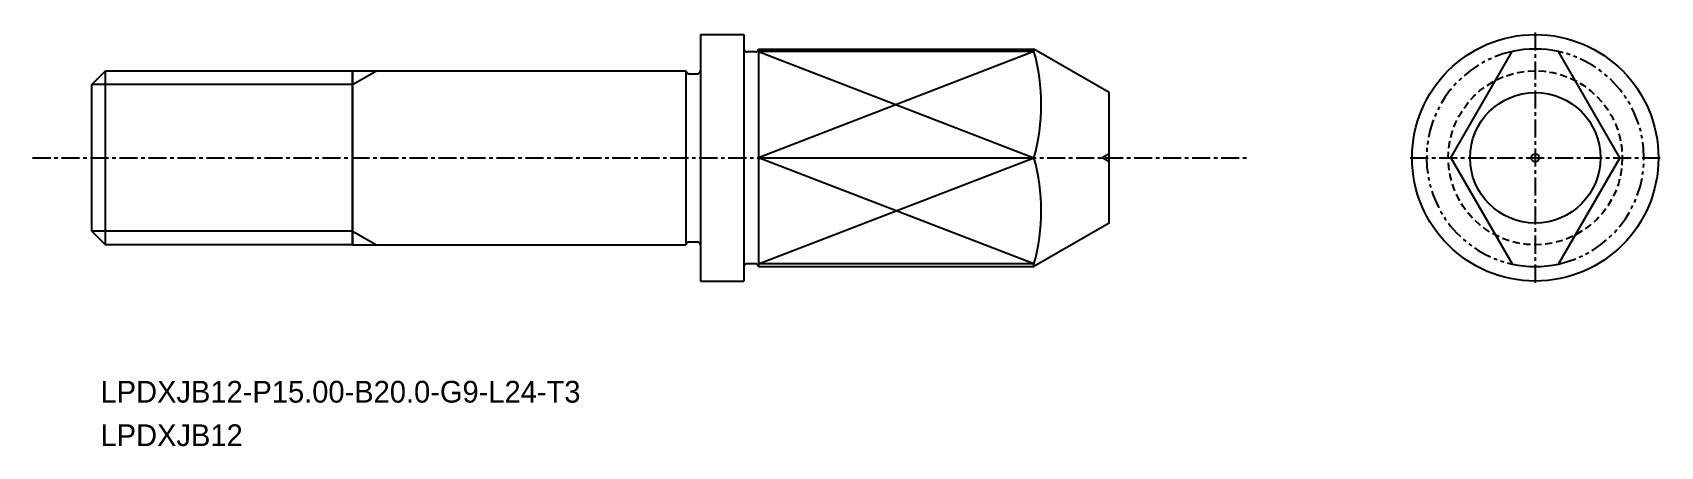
# Model space of a CAD drawing. Extents: x -1772 to -1660, y -799 to -770.
import ezdxf

# ---------------------------------------------------------------- set-up
doc = ezdxf.new("R2010")
doc.units = 0
for name, pattern in [('CENTER', [2, 1.25, -0.25, 0.25, -0.25]), ('DASHED', [0.75, 0.5, -0.25]), ('PHANTOM', [2.5, 1.25, -0.25, 0.25, -0.25, 0.25, -0.25])]:
    doc.linetypes.add(name, pattern=pattern)
doc.layers.get('0').update_dxf_attribs({"linetype": 'CONTINUOUS'})
doc.layers.add('CENTER', color=1, linetype='CENTER')

msp = doc.modelspace()

# ---------------------------------------------------------------- linework, layer by layer
at = {"color": 7, "linetype": 'CONTINUOUS'}
for p, q in [((-1726.18, -770.2), (-1723.18, -770.2)), ((-1726.18, -770.2), (-1726.18, -787.2)), ((-1722.38, -771.4), (-1722.98, -771.4)), ((-1722.18, -771.2), (-1722.18, -786.2)), ((-1722.18, -771.2), (-1703.18, -771.2)), ((-1674.41, -778.7), (-1670.18, -771.37)), ((-1662.75, -778.7), (-1666.98, -771.37)), ((-1768.18, -773.64), (-1767.23, -772.7)), ((-1767.23, -784.7), (-1767.23, -772.7)), ((-1767.23, -772.7), (-1750.18, -772.7)), ((-1750.18, -772.7), (-1727.18, -772.7)), ((-1750.18, -784.7), (-1750.18, -772.7)), ((-1750.18, -772.7), (-1750.18, -784.7)), ((-1727.18, -772.7), (-1727.18, -784.7)), ((-1768.18, -783.75), (-1768.18, -773.64)), ((-1726.98, -772.9), (-1726.38, -772.9)), ((-1722.18, -778.7), (-1703.18, -778.7)), ((-1674.41, -778.7), (-1670.18, -786.02)), ((-1662.75, -778.7), (-1666.98, -786.02)), ((-1768.18, -783.75), (-1767.23, -784.7)), ((-1750.18, -784.7), (-1767.23, -784.7)), ((-1750.18, -784.7), (-1727.18, -784.7)), ((-1726.98, -784.5), (-1726.38, -784.5)), ((-1722.38, -786), (-1722.98, -786)), ((-1722.18, -786.2), (-1703.18, -786.2)), ((-1726.18, -787.2), (-1723.18, -787.2))]:
    msp.add_line(p, q, dxfattribs=at)
at = {"linetype": 'CONTINUOUS'}
for p, q in [((-1723.18, -770.2), (-1723.18, -787.2)), ((-1703.18, -771.37), (-1722.18, -771.37)), ((-1697.98, -774.2), (-1703.18, -771.2)), ((-1703.18, -771.2), (-1703.18, -771.37)), ((-1697.98, -783.2), (-1697.98, -774.2)), ((-1697.98, -783.2), (-1703.18, -786.2)), ((-1703.18, -786.02), (-1722.18, -786.02)), ((-1703.18, -786.2), (-1703.18, -786.02))]:
    msp.add_line(p, q, dxfattribs=at)
at = {"color": 3, "linetype": 'CONTINUOUS'}
for p, q in [((-1703.18, -771.37), (-1722.18, -778.7)), ((-1722.18, -771.37), (-1703.18, -778.7)), ((-1750.18, -773.64), (-1748.54, -772.7)), ((-1750.18, -773.64), (-1768.18, -773.64)), ((-1722.18, -786.02), (-1703.18, -778.7)), ((-1703.18, -786.02), (-1722.18, -778.7)), ((-1750.18, -783.75), (-1768.18, -783.75)), ((-1750.18, -783.75), (-1748.54, -784.7))]:
    msp.add_line(p, q, dxfattribs=at)
at = {"color": 3}
for p in [(-1697.98, -778.42), (-1697.98, -778.97)]:
    msp.add_line(p, (-1698.47, -778.7), dxfattribs=at)
at = {"linetype": 'CONTINUOUS'}
for radius in [8.5, 4.5]:
    msp.add_circle((-1668.58, -778.7), radius, dxfattribs=at)
at = {"color": 3, "linetype": 'DASHED'}
msp.add_circle((-1668.58, -778.7), 6, dxfattribs=at)
msp.add_circle((-1668.58, -778.7), 0.276)
at = {"color": 7, "linetype": 'CONTINUOUS'}
for centre, start, end in [((-1722.98, -771.2), 180, 270), ((-1722.38, -771.2), 270, 0), ((-1726.98, -772.7), 180, 270), ((-1726.38, -772.7), 270, 0), ((-1726.98, -784.7), 90, 180), ((-1726.38, -784.7), 0, 90), ((-1722.98, -786.2), 90, 180), ((-1722.38, -786.2), 0, 90)]:
    msp.add_arc(centre, 0.2, start, end, dxfattribs=at)
at = {"linetype": 'CONTINUOUS'}
for centre in [(-1716.11, -775.03), (-1716.11, -782.36)]:
    msp.add_arc(centre, 13.45, 344.191, 15.809, dxfattribs=at)
at = {"color": 3, "linetype": 'PHANTOM'}
for start, end in [(102.3178, 257.6822), (282.3178, 77.6822)]:
    msp.add_arc((-1668.58, -778.7), 7.5, start, end, dxfattribs=at)
for start, end in [(77.6822, 102.3178), (257.6822, 282.3178)]:
    msp.add_arc((-1668.58, -778.7), 7.5, start, end)
at = {"layer": 'CENTER', "color": 1, "linetype": 'CENTER'}
for p, q in [((-1668.58, -770.06), (-1668.58, -787.33)), ((-1772.26, -778.7), (-1688.45, -778.7)), ((-1677.21, -778.7), (-1659.94, -778.7))]:
    msp.add_line(p, q, dxfattribs=at)

# ---------------------------------------------------------------- texts
for s, p in [('LPDXJB12-P15.00-B20.0-G9-L24-T3', (-1767.57, -795.58)), ('LPDXJB12', (-1767.57, -798.58))]:
    msp.add_text(s, height=1.5).set_placement(p)

doc.saveas('drawing.dxf')
